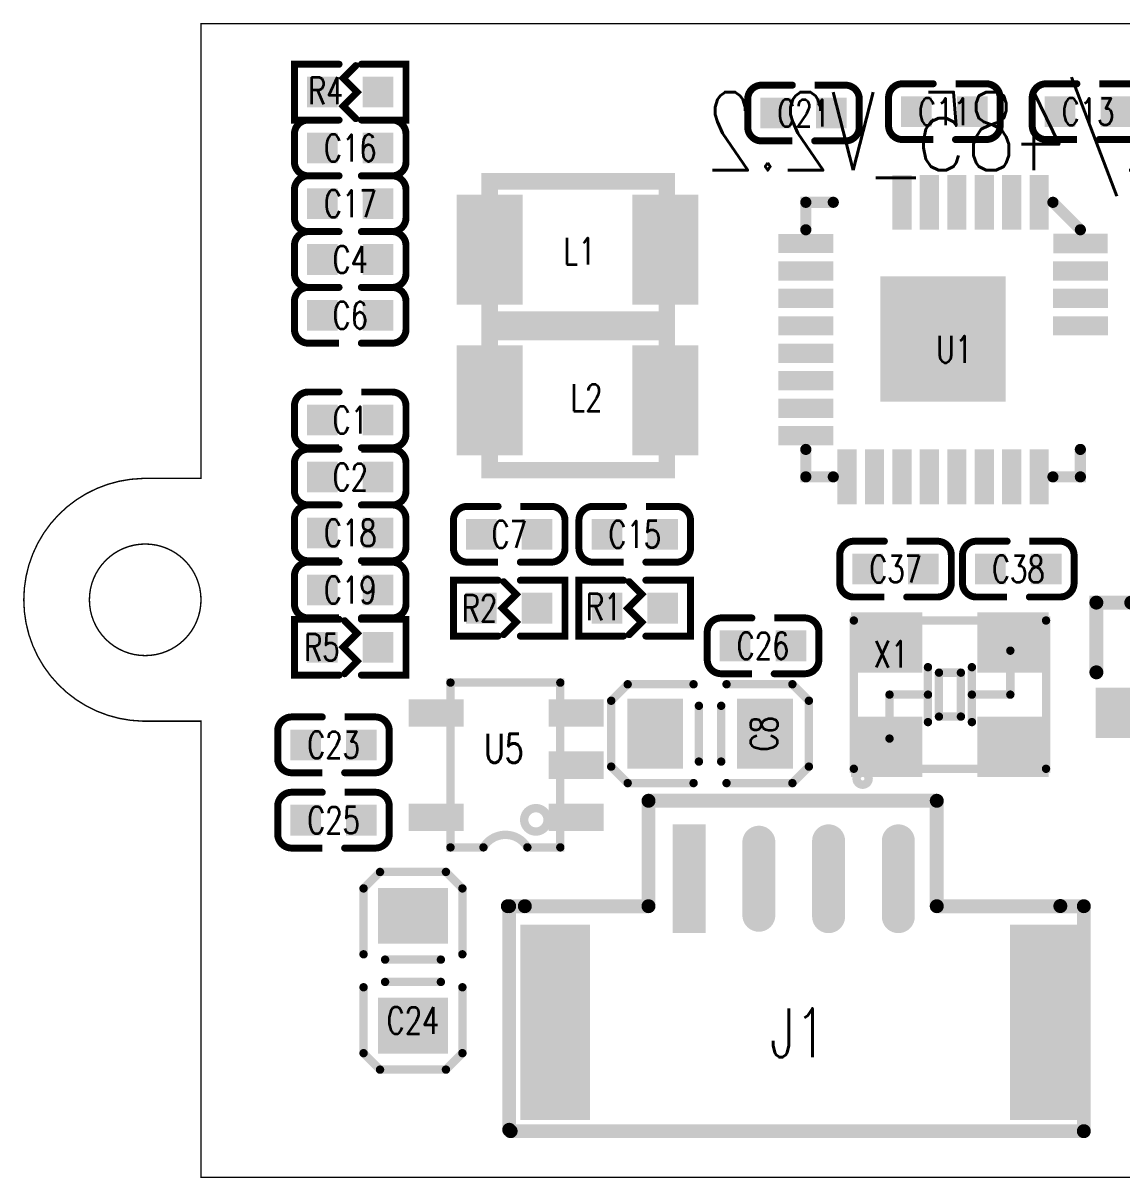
# Model space of a CAD drawing. Extents: x -3.2 to 35.3, y 0 to 21.
# Drawn here: x -3.24 to 16.77, y -0.01 to 21.02 of the extents above; entities that cross this region are included whole.
import ezdxf
from ezdxf.enums import TextEntityAlignment as Align

# ---------------------------------------------------------------- set-up
doc = ezdxf.new("R2010")
doc.units = 0
for name, color, linetype in [('BOARD_CUTOUT_00', 6, 'CONTINUOUS'), ('BOARD_OUTLINE_00', 6, 'CONTINUOUS'), ('DRIL_NPLTE_THRU_01', 16, 'CONTINUOUS'), ('DRIL_NPLTE_THRU_02', 176, 'CONTINUOUS'), ('DRIL_PLTE_THRU_01', 16, 'CONTINUOUS'), ('DRIL_PLTE_THRU_02', 176, 'CONTINUOUS'), ('PADS_BOT', 5, 'CONTINUOUS'), ('PADS_INNER', 1, 'CONTINUOUS'), ('PADS_TOP', 1, 'CONTINUOUS'), ('PART_NAME_01', 254, 'CONTINUOUS'), ('PART_NAME_126', 2, 'CONTINUOUS'), ('PART_TOP_2DLINE_00', 96, 'CONTINUOUS'), ('PART_TOP_2DLINE_01', 96, 'CONTINUOUS'), ('PART_TOP_2DLINE_126', 96, 'CONTINUOUS'), ('TEXT_129', 56, 'CONTINUOUS')]:
    doc.layers.add(name, color=color, linetype=linetype)
doc.styles.add('W0$07', font='simplex', dxfattribs={"width": 0.75})
doc.styles.add('W0$0762', font='simplex', dxfattribs={"width": 0.75})
doc.styles.add('W0$127', font='simplex', dxfattribs={"width": 0.75})
doc.styles.add('W0$2032', font='simplex', dxfattribs={"width": 0.75})

# ---------------------------------------------------------------- blocks, each defined once
blk = doc.blocks.new('SMOOTH_0$0254')
at = {"const_width": 0.0127}
blk.add_lwpolyline([(-0.00635, 0, 1), (0.00635, 0, 1)], format="xyb", close=True, dxfattribs=at)
blk = doc.blocks.new('BOARD_21')
at = {"layer": 'BOARD_CUTOUT_00', "const_width": 0.0254}
blk.add_lwpolyline([(-2.032, 10.5156, 1), (0, 10.5156, 1)], format="xyb", close=True, dxfattribs=at)
at = {"layer": 'BOARD_OUTLINE_00', "const_width": 0.0254}
blk.add_lwpolyline([(0, 0), (32.0548, 0), (32.0548, 8.3058), (33.02, 8.3058, 1.0229506), (33.02, 12.7254), (32.0548, 12.7254), (32.0548, 21.0058), (0, 21.0058), (0, 12.7254), (-1.0668, 12.7254, 0.9775643), (-1.0668, 8.3058), (0, 8.3058)], format="xyb", close=True, dxfattribs=at)
at = {"layer": 'BOARD_OUTLINE_00'}
for p in [(0, 21.0058), (-1.0668, 12.7254), (0, 12.7254), (-1.0668, 8.3058), (0, 8.3058), (0, 0)]:
    blk.add_blockref('SMOOTH_0$0254', p, dxfattribs=at)
blk = doc.blocks.new('SMOOTH_0$1524')
at = {"const_width": 0.0762}
blk.add_lwpolyline([(-0.0381, 0, 1), (0.0381, 0, 1)], format="xyb", close=True, dxfattribs=at)
blk = doc.blocks.new('PART_BODY_TOP_8')
at = {"layer": 'PART_TOP_2DLINE_00', "const_width": 0.1524}
for points in [[(-0.3, 0.9), (-1.5, 0.9), (-1.8, 0.6), (-1.8, -0.6), (-1.5, -0.9), (-0.3, -0.9)], [(0.3, 0.9), (1.5, 0.9), (1.8, 0.6), (1.8, -0.6), (1.5, -0.9), (0.3, -0.9)], [(-0.2032, 0.508), (-0.2032, -0.508)], [(0.2032, 0.508), (0.2032, -0.508)]]:
    blk.add_lwpolyline(points, dxfattribs=at)
at = {"layer": 'PART_TOP_2DLINE_00'}
for p in [(-1.5, 0.9), (-0.3, 0.9), (0.3, 0.9), (1.5, 0.9), (-1.8, 0.6), (1.8, 0.6), (-0.2032, 0.508), (0.2032, 0.508), (-1.8, -0.6), (-0.2032, -0.508), (0.2032, -0.508), (1.8, -0.6), (-1.5, -0.9), (-0.3, -0.9), (0.3, -0.9), (1.5, -0.9)]:
    blk.add_blockref('SMOOTH_0$1524', p, dxfattribs=at)
blk = doc.blocks.new('DRIL_HOLE_0')
blk.add_lwpolyline([(0, 0, 1), (0, 0, 1)], format="xyb", close=True)
blk = doc.blocks.new('PAD_0')
blk.add_lwpolyline([(0, 0, 1), (0, 0, 1)], format="xyb", close=True)
blk = doc.blocks.new('PAD_4')
at = {"const_width": 1.016}
blk.add_lwpolyline([(-0.635, 0), (0.635, 0)], dxfattribs=at)
blk = doc.blocks.new('STK_TOP_24')
at = {"layer": 'DRIL_PLTE_THRU_01'}
blk.add_blockref('DRIL_HOLE_0', (0, 0), dxfattribs=at)
at = {"layer": 'DRIL_PLTE_THRU_02'}
blk.add_blockref('DRIL_HOLE_0', (0, 0), dxfattribs=at)
at = {"layer": 'PADS_BOT'}
blk.add_blockref('PAD_0', (0, 0), dxfattribs=at)
at = {"layer": 'PADS_INNER'}
blk.add_blockref('PAD_0', (0, 0), dxfattribs=at)
at = {"layer": 'PADS_TOP', "rotation": 90}
blk.add_blockref('PAD_4', (0, 0), dxfattribs=at)
blk = doc.blocks.new('SYM_TOP_11')
for name, p in [('STK_TOP_24', (-0.999998, 0)), ('STK_TOP_24', (0.999998, 0)), ('PART_BODY_TOP_8', (0, 0))]:
    blk.add_blockref(name, p)
blk = doc.blocks.new('PART_TOP_11')
blk.add_blockref('SYM_TOP_11', (0, 0))
at = {"layer": 'PART_NAME_126', "style": 'W0$07', "width": 0.75}
blk.add_text('C24', height=0.49, rotation=-90, dxfattribs=at).set_placement((-0.9048, 0), align=Align.MIDDLE_CENTER)
blk = doc.blocks.new('SMOOTH_0$127')
at = {"const_width": 0.0635}
blk.add_lwpolyline([(-0.03175, 0, 1), (0.03175, 0, 1)], format="xyb", close=True, dxfattribs=at)
blk = doc.blocks.new('PART_BODY_TOP_6')
at = {"layer": 'PART_TOP_2DLINE_00', "const_width": 0.127}
for points in [[(-0.2032, 0.508), (-1.016, 0.508), (-1.016, -0.508), (-0.2032, -0.508)], [(0.1016, 0.4826), (-0.127, 0.254), (0.127, 0), (-0.127, -0.254), (0.1016, -0.4826)], [(0.2032, 0.508), (1.016, 0.508), (1.016, -0.508), (0.2032, -0.508)]]:
    blk.add_lwpolyline(points, dxfattribs=at)
at = {"layer": 'PART_TOP_2DLINE_00'}
for p in [(-1.016, 0.508), (-0.2032, 0.508), (0.1016, 0.4826), (0.2032, 0.508), (1.016, 0.508), (-0.127, 0.254), (0.127, 0), (-0.127, -0.254), (0.1016, -0.4826), (-1.016, -0.508), (-0.2032, -0.508), (0.2032, -0.508), (1.016, -0.508)]:
    blk.add_blockref('SMOOTH_0$127', p, dxfattribs=at)
blk = doc.blocks.new('PAD_2')
at = {"const_width": 0.5588}
blk.add_lwpolyline([(-0.2794, 0), (0.2794, 0)], dxfattribs=at)
blk = doc.blocks.new('STK_TOP_15')
at = {"layer": 'DRIL_PLTE_THRU_01'}
blk.add_blockref('DRIL_HOLE_0', (0, 0), dxfattribs=at)
at = {"layer": 'DRIL_PLTE_THRU_02'}
blk.add_blockref('DRIL_HOLE_0', (0, 0), dxfattribs=at)
at = {"layer": 'PADS_BOT'}
blk.add_blockref('PAD_0', (0, 0), dxfattribs=at)
at = {"layer": 'PADS_INNER'}
blk.add_blockref('PAD_0', (0, 0), dxfattribs=at)
at = {"layer": 'PADS_TOP'}
blk.add_blockref('PAD_2', (0, 0), dxfattribs=at)
blk = doc.blocks.new('SYM_TOP_9')
for name, p in [('PART_BODY_TOP_6', (0, 0)), ('STK_TOP_15', (-0.508, 0)), ('STK_TOP_15', (0.508, 0))]:
    blk.add_blockref(name, p)
blk = doc.blocks.new('PART_TOP_12')
blk.add_blockref('SYM_TOP_9', (0, 0))
at = {"layer": 'PART_NAME_126', "style": 'W0$07', "width": 0.75}
blk.add_text('R2', height=0.49, rotation=-180, dxfattribs=at).set_placement((0.543, 0), align=Align.MIDDLE_CENTER)
blk = doc.blocks.new('PART_BODY_TOP_5')
at = {"layer": 'PART_TOP_2DLINE_00', "const_width": 0.127}
for points in [[(-0.2032, 0.508), (-0.762, 0.508, 0.4142136), (-1.016, 0.254), (-1.016, -0.254, 0.4142136), (-0.762, -0.508), (-0.2032, -0.508)], [(0.2032, -0.508), (0.762, -0.508, 0.4142136), (1.016, -0.254), (1.016, 0.254, 0.4142136), (0.762, 0.508), (0.2032, 0.508)]]:
    blk.add_lwpolyline(points, format="xyb", dxfattribs=at)
at = {"layer": 'PART_TOP_2DLINE_00'}
for p in [(-0.762, 0.508), (-0.2032, 0.508), (0.2032, -0.508), (0.762, -0.508)]:
    blk.add_blockref('SMOOTH_0$127', p, dxfattribs=at)
blk = doc.blocks.new('SYM_TOP_8')
for name, p in [('PART_BODY_TOP_5', (0, 0)), ('STK_TOP_15', (-0.508, 0)), ('STK_TOP_15', (0.508, 0))]:
    blk.add_blockref(name, p)
blk = doc.blocks.new('PART_TOP_13')
blk.add_blockref('SYM_TOP_8', (0, 0))
at = {"layer": 'PART_NAME_126', "style": 'W0$07', "width": 0.75}
blk.add_text('C7', height=0.49, dxfattribs=at).set_placement((0, 0), align=Align.MIDDLE_CENTER)
blk = doc.blocks.new('PART_TOP_14')
blk.add_blockref('SYM_TOP_9', (0, 0))
at = {"layer": 'PART_NAME_126', "style": 'W0$07', "width": 0.75}
blk.add_text('R1', height=0.49, rotation=-180, dxfattribs=at).set_placement((0.568, -0.025), align=Align.MIDDLE_CENTER)
blk = doc.blocks.new('PART_TOP_15')
blk.add_blockref('SYM_TOP_8', (0, 0))
at = {"layer": 'PART_NAME_126', "style": 'W0$07', "width": 0.75}
blk.add_text('C15', height=0.49, rotation=-180, dxfattribs=at).set_placement((0, 0), align=Align.MIDDLE_CENTER)
blk = doc.blocks.new('PART_TOP_16')
blk.add_blockref('SYM_TOP_8', (0, 0))
at = {"layer": 'PART_NAME_126', "style": 'W0$07', "width": 0.75}
blk.add_text('C26', height=0.49, rotation=-180, dxfattribs=at).set_placement((0, 0), align=Align.MIDDLE_CENTER)
blk = doc.blocks.new('SMOOTH_0$254')
at = {"const_width": 0.127}
blk.add_lwpolyline([(-0.0635, 0, 1), (0.0635, 0, 1)], format="xyb", close=True, dxfattribs=at)
blk = doc.blocks.new('PART_BODY_TOP_14')
at = {"layer": 'PART_TOP_2DLINE_00', "const_width": 0.254}
for points in [[(-0.762, 1.016), (-1.397, 1.016), (-1.397, -0.254)], [(0.762, 1.016), (1.397, 1.016), (1.397, -0.254)], [(-0.127, -1.27), (0.127, -1.27)]]:
    blk.add_lwpolyline(points, dxfattribs=at)
at = {"layer": 'PART_TOP_2DLINE_00'}
for p in [(-1.397, 1.016), (-0.762, 1.016), (0.762, 1.016), (1.397, 1.016), (-1.397, -0.254), (1.397, -0.254), (-0.127, -1.27), (0.127, -1.27)]:
    blk.add_blockref('SMOOTH_0$254', p, dxfattribs=at)
blk = doc.blocks.new('PAD_8')
at = {"const_width": 0.9144}
blk.add_lwpolyline([(-0.4572, 0), (0.4572, 0)], dxfattribs=at)
blk = doc.blocks.new('STK_TOP_106')
at = {"layer": 'DRIL_PLTE_THRU_01'}
blk.add_blockref('DRIL_HOLE_0', (0, 0), dxfattribs=at)
at = {"layer": 'DRIL_PLTE_THRU_02'}
blk.add_blockref('DRIL_HOLE_0', (0, 0), dxfattribs=at)
at = {"layer": 'PADS_BOT'}
blk.add_blockref('PAD_0', (0, 0), dxfattribs=at)
at = {"layer": 'PADS_INNER'}
blk.add_blockref('PAD_0', (0, 0), dxfattribs=at)
at = {"layer": 'PADS_TOP'}
blk.add_blockref('PAD_8', (0, 0), dxfattribs=at)
blk = doc.blocks.new('PAD_9')
at = {"const_width": 0.914}
blk.add_lwpolyline([(-0.635, 0), (0.635, 0)], dxfattribs=at)
blk = doc.blocks.new('STK_TOP_107')
at = {"layer": 'DRIL_PLTE_THRU_01'}
blk.add_blockref('DRIL_HOLE_0', (0, 0), dxfattribs=at)
at = {"layer": 'DRIL_PLTE_THRU_02'}
blk.add_blockref('DRIL_HOLE_0', (0, 0), dxfattribs=at)
at = {"layer": 'PADS_BOT'}
blk.add_blockref('PAD_0', (0, 0), dxfattribs=at)
at = {"layer": 'PADS_INNER'}
blk.add_blockref('PAD_0', (0, 0), dxfattribs=at)
at = {"layer": 'PADS_TOP', "rotation": 90}
blk.add_blockref('PAD_9', (0, 0), dxfattribs=at)
blk = doc.blocks.new('SYM_TOP_16')
for name, p in [('STK_TOP_107', (0, 1.0414)), ('PART_BODY_TOP_14', (0, 0)), ('STK_TOP_106', (-0.9525, -0.9906)), ('STK_TOP_106', (0.9525, -0.9906))]:
    blk.add_blockref(name, p)
blk = doc.blocks.new('PART_TOP_23')
blk.add_blockref('SYM_TOP_16', (0, 0))
at = {"layer": 'PART_NAME_126', "style": 'W0$07', "width": 0.75}
blk.add_text('Q1', height=0.49, dxfattribs=at).set_placement((0, 0.1143), align=Align.MIDDLE_CENTER)
blk = doc.blocks.new('PART_TOP_28')
blk.add_blockref('SYM_TOP_8', (0, 0))
at = {"layer": 'PART_NAME_126', "style": 'W0$07', "width": 0.75}
blk.add_text('C13', height=0.49, rotation=-180, dxfattribs=at).set_placement((0, 0), align=Align.MIDDLE_CENTER)
blk = doc.blocks.new('PART_TOP_29')
blk.add_blockref('SYM_TOP_8', (0, 0))
at = {"layer": 'PART_NAME_126', "style": 'W0$07', "width": 0.75}
blk.add_text('C38', height=0.49, dxfattribs=at).set_placement((0, 0), align=Align.MIDDLE_CENTER)
blk = doc.blocks.new('PART_TOP_30')
blk.add_blockref('SYM_TOP_8', (0, 0))
at = {"layer": 'PART_NAME_126', "style": 'W0$07', "width": 0.75}
blk.add_text('C11', height=0.49, dxfattribs=at).set_placement((0, 0), align=Align.MIDDLE_CENTER)
blk = doc.blocks.new('PART_BODY_TOP_9')
at = {"layer": 'PART_TOP_2DLINE_00', "const_width": 0.1524}
blk.add_lwpolyline([(-1.75, -1.35), (-1.75, 1.35), (1.75, 1.35), (1.75, -1.35)], close=True, dxfattribs=at)
for points in [[(1.100074, 0), (1.100074, 0.8001)], [(-0.40005, 0.500126), (-0.40005, -0.500126)], [(-0.199898, -0.40005), (-0.199898, 0.40005)], [(-0.199898, 0.40005), (0.199898, 0.40005)], [(0.199898, 0.40005), (0.199898, -0.40005)], [(0.40005, 0.500126), (0.40005, -0.500126)], [(-1.100074, 0), (-0.40005, 0)], [(-1.100074, -0.8001), (-1.100074, 0)], [(0.40005, 0), (1.100074, 0)], [(0.199898, -0.40005), (-0.199898, -0.40005)]]:
    blk.add_lwpolyline(points, dxfattribs=at)
at = {"layer": 'PART_TOP_2DLINE_01', "const_width": 0.1524}
blk.add_lwpolyline([(1.48, 1.53, 1), (1.7, 1.53, 1)], format="xyb", close=True, dxfattribs=at)
at = {"layer": 'PART_TOP_2DLINE_00'}
for p in [(-1.75, 1.35), (1.75, 1.35), (1.100074, 0.8001), (-0.40005, 0.500126), (-0.199898, 0.40005), (-0.199898, 0.40005), (0.199898, 0.40005), (0.199898, 0.40005), (0.40005, 0.500126), (-1.100074, 0), (-1.100074, 0), (-0.40005, 0), (0.40005, 0), (1.100074, 0), (1.100074, 0), (-0.199898, -0.40005), (-0.199898, -0.40005), (0.199898, -0.40005), (0.199898, -0.40005), (-0.40005, -0.500126), (0.40005, -0.500126), (-1.100074, -0.8001), (-1.75, -1.35), (1.75, -1.35)]:
    blk.add_blockref('SMOOTH_0$1524', p, dxfattribs=at)
blk = doc.blocks.new('PAD_10')
at = {"const_width": 1.1}
blk.add_lwpolyline([(-0.65, 0), (0.65, 0)], dxfattribs=at)
blk = doc.blocks.new('STK_TOP_19')
at = {"layer": 'DRIL_NPLTE_THRU_01'}
blk.add_blockref('DRIL_HOLE_0', (0, 0), dxfattribs=at)
at = {"layer": 'DRIL_NPLTE_THRU_02'}
blk.add_blockref('DRIL_HOLE_0', (0, 0), dxfattribs=at)
at = {"layer": 'PADS_BOT'}
blk.add_blockref('PAD_0', (0, 0), dxfattribs=at)
at = {"layer": 'PADS_INNER'}
blk.add_blockref('PAD_0', (0, 0), dxfattribs=at)
at = {"layer": 'PADS_TOP'}
blk.add_blockref('PAD_10', (0, 0), dxfattribs=at)
blk = doc.blocks.new('SYM_TOP_12')
for name, p in [('PART_BODY_TOP_9', (0, 0)), ('STK_TOP_19', (-1.15, 0.95)), ('STK_TOP_19', (1.15, 0.95)), ('STK_TOP_19', (-1.15, -0.95)), ('STK_TOP_19', (1.15, -0.95))]:
    blk.add_blockref(name, p)
blk = doc.blocks.new('PART_TOP_31')
blk.add_blockref('SYM_TOP_12', (0, 0))
at = {"layer": 'PART_NAME_126', "style": 'W0$07', "width": 0.75}
blk.add_text('X1', height=0.49, rotation=-180, dxfattribs=at).set_placement((1.076, -0.737), align=Align.MIDDLE_CENTER)
blk = doc.blocks.new('PART_TOP_32')
blk.add_blockref('SYM_TOP_8', (0, 0))
at = {"layer": 'PART_NAME_126', "style": 'W0$07', "width": 0.75}
blk.add_text('C37', height=0.49, rotation=-180, dxfattribs=at).set_placement((0, 0), align=Align.MIDDLE_CENTER)
blk = doc.blocks.new('SMOOTH_0$2032')
at = {"const_width": 0.1016}
blk.add_lwpolyline([(-0.0508, 0, 1), (0.0508, 0, 1)], format="xyb", close=True, dxfattribs=at)
blk = doc.blocks.new('PART_BODY_TOP_11')
at = {"layer": 'PART_TOP_2DLINE_126', "const_width": 0.203}
for points in [[(0, 0.25), (0.5, 0.75)], [(4.5, 0.75), (5, 0.75), (5, 0.25)], [(0.5, -4.25), (0, -4.25), (0, -3.75)], [(4.5, -4.25), (5, -4.25), (5, -3.75)]]:
    blk.add_lwpolyline(points, dxfattribs=at)
at = {"layer": 'PART_TOP_2DLINE_126'}
for p in [(0.5, 0.75), (4.5, 0.75), (5, 0.75), (0, 0.25), (5, 0.25), (0, -3.75), (5, -3.75), (0, -4.25), (0.5, -4.25), (4.5, -4.25), (5, -4.25)]:
    blk.add_blockref('SMOOTH_0$2032', p, dxfattribs=at)
blk = doc.blocks.new('PAD_11')
at = {"const_width": 0.35}
blk.add_lwpolyline([(-0.5, 0), (0.5, 0)], dxfattribs=at)
blk = doc.blocks.new('STK_TOP_43')
at = {"layer": 'DRIL_PLTE_THRU_01'}
blk.add_blockref('DRIL_HOLE_0', (0, 0), dxfattribs=at)
at = {"layer": 'DRIL_PLTE_THRU_02'}
blk.add_blockref('DRIL_HOLE_0', (0, 0), dxfattribs=at)
at = {"layer": 'PADS_BOT'}
blk.add_blockref('PAD_0', (0, 0), dxfattribs=at)
at = {"layer": 'PADS_INNER'}
blk.add_blockref('PAD_0', (0, 0), dxfattribs=at)
at = {"layer": 'PADS_TOP'}
blk.add_blockref('PAD_11', (0, 0), dxfattribs=at)
blk = doc.blocks.new('STK_TOP_116')
at = {"layer": 'DRIL_PLTE_THRU_01'}
blk.add_blockref('DRIL_HOLE_0', (0, 0), dxfattribs=at)
at = {"layer": 'DRIL_PLTE_THRU_02'}
blk.add_blockref('DRIL_HOLE_0', (0, 0), dxfattribs=at)
at = {"layer": 'PADS_BOT'}
blk.add_blockref('PAD_0', (0, 0), dxfattribs=at)
at = {"layer": 'PADS_INNER'}
blk.add_blockref('PAD_0', (0, 0), dxfattribs=at)
at = {"layer": 'PADS_TOP'}
blk.add_blockref('PAD_0', (0, 0), dxfattribs=at)
blk = doc.blocks.new('STK_TOP_227')
at = {"layer": 'DRIL_PLTE_THRU_01'}
blk.add_blockref('DRIL_HOLE_0', (0, 0), dxfattribs=at)
at = {"layer": 'DRIL_PLTE_THRU_02'}
blk.add_blockref('DRIL_HOLE_0', (0, 0), dxfattribs=at)
at = {"layer": 'PADS_BOT'}
blk.add_blockref('PAD_0', (0, 0), dxfattribs=at)
at = {"layer": 'PADS_INNER'}
blk.add_blockref('PAD_0', (0, 0), dxfattribs=at)
at = {"layer": 'PADS_TOP', "rotation": 90}
blk.add_blockref('PAD_11', (0, 0), dxfattribs=at)
blk = doc.blocks.new('STK_TOP_44')
at = {"layer": 'DRIL_PLTE_THRU_01'}
blk.add_blockref('DRIL_HOLE_0', (0, 0), dxfattribs=at)
at = {"layer": 'DRIL_PLTE_THRU_02'}
blk.add_blockref('DRIL_HOLE_0', (0, 0), dxfattribs=at)
at = {"layer": 'PADS_BOT'}
blk.add_blockref('PAD_0', (0, 0), dxfattribs=at)
at = {"layer": 'PADS_INNER'}
blk.add_blockref('PAD_0', (0, 0), dxfattribs=at)
at = {"layer": 'PADS_TOP', "rotation": 90}
blk.add_blockref('PAD_11', (0, 0), dxfattribs=at)
blk = doc.blocks.new('PAD_12')
at = {"const_width": 0.3556}
blk.add_lwpolyline([(-0.4953, 0), (0.4953, 0)], dxfattribs=at)
blk = doc.blocks.new('STK_TOP_208')
at = {"layer": 'DRIL_PLTE_THRU_01'}
blk.add_blockref('DRIL_HOLE_0', (0, 0), dxfattribs=at)
at = {"layer": 'DRIL_PLTE_THRU_02'}
blk.add_blockref('DRIL_HOLE_0', (0, 0), dxfattribs=at)
at = {"layer": 'PADS_BOT'}
blk.add_blockref('PAD_0', (0, 0), dxfattribs=at)
at = {"layer": 'PADS_INNER'}
blk.add_blockref('PAD_0', (0, 0), dxfattribs=at)
at = {"layer": 'PADS_TOP', "rotation": 90}
blk.add_blockref('PAD_12', (0, 0), dxfattribs=at)
blk = doc.blocks.new('PAD_13')
at = {"const_width": 2.286}
blk.add_lwpolyline([(-1.143, 0), (1.143, 0)], dxfattribs=at)
blk = doc.blocks.new('STK_TOP_117')
at = {"layer": 'DRIL_PLTE_THRU_01'}
blk.add_blockref('DRIL_HOLE_0', (0, 0), dxfattribs=at)
at = {"layer": 'DRIL_PLTE_THRU_02'}
blk.add_blockref('DRIL_HOLE_0', (0, 0), dxfattribs=at)
at = {"layer": 'PADS_BOT'}
blk.add_blockref('PAD_0', (0, 0), dxfattribs=at)
at = {"layer": 'PADS_INNER'}
blk.add_blockref('PAD_0', (0, 0), dxfattribs=at)
at = {"layer": 'PADS_TOP'}
blk.add_blockref('PAD_13', (0, 0), dxfattribs=at)
blk = doc.blocks.new('SYM_TOP_7')
for name, p in [('STK_TOP_208', (0.75, 0.75)), ('STK_TOP_44', (1.25, 0.75)), ('STK_TOP_44', (1.75, 0.75)), ('STK_TOP_44', (2.25, 0.75)), ('PART_BODY_TOP_11', (0, 0)), ('STK_TOP_116', (2.75, 0.75)), ('STK_TOP_116', (3.25, 0.75)), ('STK_TOP_116', (3.75, 0.75)), ('STK_TOP_116', (4.25, 0.75)), ('STK_TOP_43', (0, 0)), ('STK_TOP_43', (5, 0)), ('STK_TOP_43', (0, -0.5)), ('STK_TOP_43', (5, -0.5)), ('STK_TOP_117', (2.489, -1.753)), ('STK_TOP_43', (0, -1)), ('STK_TOP_43', (5, -1)), ('STK_TOP_43', (0, -1.5)), ('STK_TOP_43', (5, -1.5)), ('STK_TOP_43', (0, -2)), ('STK_TOP_43', (5, -2)), ('STK_TOP_43', (0, -2.5)), ('STK_TOP_43', (5, -2.5)), ('STK_TOP_43', (5, -3)), ('STK_TOP_116', (0, -3)), ('STK_TOP_43', (5, -3.5)), ('STK_TOP_116', (0, -3.5)), ('STK_TOP_227', (0.75, -4.25)), ('STK_TOP_44', (1.25, -4.25)), ('STK_TOP_44', (1.75, -4.25)), ('STK_TOP_44', (2.25, -4.25)), ('STK_TOP_44', (2.75, -4.25)), ('STK_TOP_44', (3.25, -4.25)), ('STK_TOP_44', (3.75, -4.25)), ('STK_TOP_44', (4.25, -4.25))]:
    blk.add_blockref(name, p)
blk = doc.blocks.new('PART_TOP_33')
blk.add_blockref('SYM_TOP_7', (0, 0))
at = {"layer": 'PART_NAME_126', "style": 'W0$07', "width": 0.75}
blk.add_text('U1', height=0.49, rotation=-270, dxfattribs=at).set_placement((2.677, -1.549), align=Align.MIDDLE_CENTER)
blk = doc.blocks.new('PART_TOP_34')
blk.add_blockref('SYM_TOP_8', (0, 0))
at = {"layer": 'PART_NAME_126', "style": 'W0$07', "width": 0.75}
blk.add_text('C21', height=0.49, rotation=-180, dxfattribs=at).set_placement((0, 0), align=Align.MIDDLE_CENTER)
blk = doc.blocks.new('PART_TOP_35')
blk.add_blockref('SYM_TOP_11', (0, 0))
at = {"layer": 'PART_NAME_126', "style": 'W0$07', "width": 0.75}
blk.add_text('C8', height=0.49, rotation=-90, dxfattribs=at).set_placement((-0.981, 0), align=Align.MIDDLE_CENTER)
blk = doc.blocks.new('SMOOTH_0$3')
at = {"const_width": 0.15}
blk.add_lwpolyline([(-0.075, 0, 1), (0.075, 0, 1)], format="xyb", close=True, dxfattribs=at)
blk = doc.blocks.new('PART_BODY_TOP_20')
at = {"layer": 'PART_TOP_2DLINE_01', "const_width": 0.3}
blk.add_lwpolyline([(0, -1.27), (3.2258, -1.27), (3.2258, 1.2446), (0, 1.2446)], close=True, dxfattribs=at)
at = {"layer": 'PART_TOP_2DLINE_01'}
for p in [(0, 1.2446), (3.2258, 1.2446), (0, -1.27), (3.2258, -1.27)]:
    blk.add_blockref('SMOOTH_0$3', p, dxfattribs=at)
blk = doc.blocks.new('PAD_14')
at = {"const_width": 1.2}
blk.add_lwpolyline([(-1, 0), (1, 0)], dxfattribs=at)
blk = doc.blocks.new('STK_TOP_262')
at = {"layer": 'DRIL_PLTE_THRU_01'}
blk.add_blockref('DRIL_HOLE_0', (0, 0), dxfattribs=at)
at = {"layer": 'DRIL_PLTE_THRU_02'}
blk.add_blockref('DRIL_HOLE_0', (0, 0), dxfattribs=at)
at = {"layer": 'PADS_BOT'}
blk.add_blockref('PAD_0', (0, 0), dxfattribs=at)
at = {"layer": 'PADS_INNER'}
blk.add_blockref('PAD_0', (0, 0), dxfattribs=at)
at = {"layer": 'PADS_TOP', "rotation": 90}
blk.add_blockref('PAD_14', (0, 0), dxfattribs=at)
blk = doc.blocks.new('SYM_TOP_22')
for name, p in [('STK_TOP_262', (0, 0)), ('STK_TOP_262', (3.2, 0)), ('PART_BODY_TOP_20', (0, 0))]:
    blk.add_blockref(name, p)
blk = doc.blocks.new('PART_TOP_36')
blk.add_blockref('SYM_TOP_22', (0, 0))
at = {"layer": 'PART_NAME_126', "style": 'W0$07', "width": 0.75}
blk.add_text('L2', height=0.49, dxfattribs=at).set_placement((1.7622, 0.0508), align=Align.MIDDLE_CENTER)
blk = doc.blocks.new('PART_TOP_37')
blk.add_blockref('SYM_TOP_22', (0, 0))
at = {"layer": 'PART_NAME_126', "style": 'W0$07', "width": 0.75}
blk.add_text('L1', height=0.49, dxfattribs=at).set_placement((1.6352, -0.0254), align=Align.MIDDLE_CENTER)
blk = doc.blocks.new('PART_BODY_TOP_19')
at = {"layer": 'PART_TOP_2DLINE_00', "const_width": 0.152}
for points in [[(-0.546, 2.187), (2.454, 2.187), (2.454, 0.187), (-0.546, 0.187), (-0.546, 0.787, 0.569812), (-0.546, 1.587)], [(-0.258, 0.632, 1), (0.168, 0.632, 1)]]:
    blk.add_lwpolyline(points, format="xyb", close=True, dxfattribs=at)
at = {"layer": 'PART_TOP_2DLINE_00'}
for p in [(-0.546, 2.187), (2.454, 2.187), (-0.546, 1.587), (-0.546, 0.787), (-0.546, 0.187), (2.454, 0.187)]:
    blk.add_blockref('SMOOTH_0$1524', p, dxfattribs=at)
blk = doc.blocks.new('PAD_15')
at = {"const_width": 0.5}
blk.add_lwpolyline([(-0.5, 0), (0.5, 0)], dxfattribs=at)
blk = doc.blocks.new('STK_TOP_20')
at = {"layer": 'DRIL_NPLTE_THRU_01'}
blk.add_blockref('DRIL_HOLE_0', (0, 0), dxfattribs=at)
at = {"layer": 'DRIL_NPLTE_THRU_02'}
blk.add_blockref('DRIL_HOLE_0', (0, 0), dxfattribs=at)
at = {"layer": 'PADS_BOT'}
blk.add_blockref('PAD_0', (0, 0), dxfattribs=at)
at = {"layer": 'PADS_INNER'}
blk.add_blockref('PAD_0', (0, 0), dxfattribs=at)
at = {"layer": 'PADS_TOP', "rotation": 90}
blk.add_blockref('PAD_15', (0, 0), dxfattribs=at)
blk = doc.blocks.new('SYM_TOP_21')
for name, p in [('STK_TOP_20', (0, 2.45)), ('STK_TOP_20', (1.9, 2.45)), ('PART_BODY_TOP_19', (0, 0)), ('STK_TOP_20', (0, -0.1)), ('STK_TOP_20', (0.95, -0.1)), ('STK_TOP_20', (1.9, -0.1))]:
    blk.add_blockref(name, p)
blk = doc.blocks.new('PART_TOP_38')
blk.add_blockref('SYM_TOP_21', (0, 0))
at = {"layer": 'PART_NAME_01', "style": 'W0$0762', "width": 0.75}
blk.add_text('U5', height=0.5334, rotation=270, dxfattribs=at).set_placement((0.991, 1.575))
blk = doc.blocks.new('PART_TOP_39')
blk.add_blockref('SYM_TOP_8', (0, 0))
at = {"layer": 'PART_NAME_126', "style": 'W0$07', "width": 0.75}
blk.add_text('C23', height=0.49, rotation=-180, dxfattribs=at).set_placement((0, 0), align=Align.MIDDLE_CENTER)
blk = doc.blocks.new('PART_TOP_40')
blk.add_blockref('SYM_TOP_9', (0, 0))
at = {"layer": 'PART_NAME_126', "style": 'W0$07', "width": 0.75}
blk.add_text('R4', height=0.49, dxfattribs=at).set_placement((-0.4476, 0.0254), align=Align.MIDDLE_CENTER)
blk = doc.blocks.new('PART_TOP_41')
blk.add_blockref('SYM_TOP_8', (0, 0))
at = {"layer": 'PART_NAME_126', "style": 'W0$07', "width": 0.75}
blk.add_text('C16', height=0.49, rotation=-180, dxfattribs=at).set_placement((0, 0), align=Align.MIDDLE_CENTER)
blk = doc.blocks.new('PART_TOP_42')
blk.add_blockref('SYM_TOP_8', (0, 0))
at = {"layer": 'PART_NAME_126', "style": 'W0$07', "width": 0.75}
blk.add_text('C17', height=0.49, rotation=-180, dxfattribs=at).set_placement((0, 0), align=Align.MIDDLE_CENTER)
blk = doc.blocks.new('PART_TOP_43')
blk.add_blockref('SYM_TOP_8', (0, 0))
at = {"layer": 'PART_NAME_126', "style": 'W0$07', "width": 0.75}
blk.add_text('C4', height=0.49, rotation=-180, dxfattribs=at).set_placement((0, 0), align=Align.MIDDLE_CENTER)
blk = doc.blocks.new('PART_TOP_44')
blk.add_blockref('SYM_TOP_8', (0, 0))
at = {"layer": 'PART_NAME_126', "style": 'W0$07', "width": 0.75}
blk.add_text('C6', height=0.49, dxfattribs=at).set_placement((0, 0), align=Align.MIDDLE_CENTER)
blk = doc.blocks.new('PART_TOP_45')
blk.add_blockref('SYM_TOP_8', (0, 0))
at = {"layer": 'PART_NAME_126', "style": 'W0$07', "width": 0.75}
blk.add_text('C1', height=0.49, rotation=-180, dxfattribs=at).set_placement((0, 0), align=Align.MIDDLE_CENTER)
blk = doc.blocks.new('PART_TOP_46')
blk.add_blockref('SYM_TOP_8', (0, 0))
at = {"layer": 'PART_NAME_126', "style": 'W0$07', "width": 0.75}
blk.add_text('C2', height=0.49, rotation=-180, dxfattribs=at).set_placement((0, 0), align=Align.MIDDLE_CENTER)
blk = doc.blocks.new('PART_TOP_47')
blk.add_blockref('SYM_TOP_8', (0, 0))
at = {"layer": 'PART_NAME_126', "style": 'W0$07', "width": 0.75}
blk.add_text('C18', height=0.49, dxfattribs=at).set_placement((0, 0), align=Align.MIDDLE_CENTER)
blk = doc.blocks.new('PART_TOP_48')
blk.add_blockref('SYM_TOP_8', (0, 0))
at = {"layer": 'PART_NAME_126', "style": 'W0$07', "width": 0.75}
blk.add_text('C19', height=0.49, dxfattribs=at).set_placement((0, 0), align=Align.MIDDLE_CENTER)
blk = doc.blocks.new('PART_TOP_49')
blk.add_blockref('SYM_TOP_9', (0, 0))
at = {"layer": 'PART_NAME_126', "style": 'W0$07', "width": 0.75}
blk.add_text('R5', height=0.49, rotation=-180, dxfattribs=at).set_placement((0.5176, 0), align=Align.MIDDLE_CENTER)
blk = doc.blocks.new('PART_TOP_50')
blk.add_blockref('SYM_TOP_8', (0, 0))
at = {"layer": 'PART_NAME_126', "style": 'W0$07', "width": 0.75}
blk.add_text('C25', height=0.49, dxfattribs=at).set_placement((0, 0), align=Align.MIDDLE_CENTER)
blk = doc.blocks.new('PART_BODY_TOP_23')
at = {"layer": 'PART_TOP_2DLINE_00', "const_width": 0.254}
for points in [[(-3.378, 4.597), (7.061, 4.597)], [(-3.378, 4.597), (-3.378, 0.5)], [(7.087, 4.572), (7.087, 0.5)], [(-3.378, 0.5), (-0.7, 0.5)], [(-0.7, 0.5), (-0.7, -1.42)], [(4.55, 0.5), (7.112, 0.5)], [(4.55, 0.5), (4.55, -1.42)], [(-0.7, -1.42), (4.55, -1.42)]]:
    blk.add_lwpolyline(points, dxfattribs=at)
at = {"layer": 'PART_TOP_2DLINE_00', "const_width": 0.127}
for points in [[(-2.887, 0.497, 1), (-3.014, 0.497, 1)], [(-0.637, 0.5, 1), (-0.764, 0.5, 1)], [(-0.637, 0.5, 1), (-0.764, 0.5, 1)], [(4.613, 0.5, 1), (4.486, 0.5, 1)], [(4.613, 0.5, 1), (4.486, 0.5, 1)], [(6.866, 0.5, 1), (6.739, 0.5, 1)], [(-0.637, -1.42, 1), (-0.764, -1.42, 1)], [(-0.637, -1.42, 1), (-0.764, -1.42, 1)], [(4.613, -1.42, 1), (4.486, -1.42, 1)], [(4.613, -1.42, 1), (4.486, -1.42, 1)]]:
    blk.add_lwpolyline(points, format="xyb", close=True, dxfattribs=at)
at = {"layer": 'PART_TOP_2DLINE_00'}
for p in [(-3.378, 4.597), (-3.378, 4.597), (7.061, 4.597), (7.087, 4.572), (-3.378, 0.5), (-3.378, 0.5), (-0.7, 0.5), (-0.7, 0.5), (4.55, 0.5), (4.55, 0.5), (7.087, 0.5), (7.112, 0.5), (-0.7, -1.42), (-0.7, -1.42), (4.55, -1.42), (4.55, -1.42)]:
    blk.add_blockref('SMOOTH_0$254', p, dxfattribs=at)
blk = doc.blocks.new('PAD_16')
at = {"const_width": 0.3}
blk.add_lwpolyline([(-0.6906, -0.15), (0.6906, -0.15, 1), (0.6906, 0.15), (-0.6906, 0.15, 1)], format="xyb", close=True, dxfattribs=at)
blk = doc.blocks.new('STK_TOP_294')
at = {"layer": 'DRIL_PLTE_THRU_01'}
blk.add_blockref('DRIL_HOLE_0', (0, 0), dxfattribs=at)
at = {"layer": 'DRIL_PLTE_THRU_02'}
blk.add_blockref('DRIL_HOLE_0', (0, 0), dxfattribs=at)
at = {"layer": 'PADS_BOT'}
blk.add_blockref('PAD_0', (0, 0), dxfattribs=at)
at = {"layer": 'PADS_INNER'}
blk.add_blockref('PAD_0', (0, 0), dxfattribs=at)
at = {"layer": 'PADS_TOP', "rotation": 90}
blk.add_blockref('PAD_16', (0, 0), dxfattribs=at)
blk = doc.blocks.new('PAD_17')
at = {"const_width": 0.3}
blk.add_lwpolyline([(-0.6652, -0.15), (0.6652, -0.15, 1), (0.6652, 0.15), (-0.6652, 0.15, 1)], format="xyb", close=True, dxfattribs=at)
blk = doc.blocks.new('STK_TOP_295')
at = {"layer": 'DRIL_PLTE_THRU_01'}
blk.add_blockref('DRIL_HOLE_0', (0, 0), dxfattribs=at)
at = {"layer": 'DRIL_PLTE_THRU_02'}
blk.add_blockref('DRIL_HOLE_0', (0, 0), dxfattribs=at)
at = {"layer": 'PADS_BOT'}
blk.add_blockref('PAD_0', (0, 0), dxfattribs=at)
at = {"layer": 'PADS_INNER'}
blk.add_blockref('PAD_0', (0, 0), dxfattribs=at)
at = {"layer": 'PADS_TOP', "rotation": 90}
blk.add_blockref('PAD_17', (0, 0), dxfattribs=at)
blk = doc.blocks.new('PAD_18')
at = {"const_width": 0.6}
blk.add_lwpolyline([(-0.9906, 0), (0.9906, 0)], dxfattribs=at)
blk = doc.blocks.new('STK_TOP_296')
at = {"layer": 'DRIL_PLTE_THRU_01'}
blk.add_blockref('DRIL_HOLE_0', (0, 0), dxfattribs=at)
at = {"layer": 'DRIL_PLTE_THRU_02'}
blk.add_blockref('DRIL_HOLE_0', (0, 0), dxfattribs=at)
at = {"layer": 'PADS_BOT'}
blk.add_blockref('PAD_0', (0, 0), dxfattribs=at)
at = {"layer": 'PADS_INNER'}
blk.add_blockref('PAD_0', (0, 0), dxfattribs=at)
at = {"layer": 'PADS_TOP', "rotation": 90}
blk.add_blockref('PAD_18', (0, 0), dxfattribs=at)
blk = doc.blocks.new('PAD_19')
at = {"const_width": 1.27}
blk.add_lwpolyline([(-1.778, 0), (1.778, 0)], dxfattribs=at)
blk = doc.blocks.new('STK_TOP_300')
at = {"layer": 'DRIL_PLTE_THRU_01'}
blk.add_blockref('DRIL_HOLE_0', (0, 0), dxfattribs=at)
at = {"layer": 'DRIL_PLTE_THRU_02'}
blk.add_blockref('DRIL_HOLE_0', (0, 0), dxfattribs=at)
at = {"layer": 'PADS_BOT'}
blk.add_blockref('PAD_0', (0, 0), dxfattribs=at)
at = {"layer": 'PADS_INNER'}
blk.add_blockref('PAD_0', (0, 0), dxfattribs=at)
at = {"layer": 'PADS_TOP', "rotation": 90}
blk.add_blockref('PAD_19', (0, 0), dxfattribs=at)
blk = doc.blocks.new('SYM_TOP_23')
for name, p in [('STK_TOP_300', (-2.667, 2.6162)), ('STK_TOP_300', (6.2484, 2.6162)), ('PART_BODY_TOP_23', (0, 0)), ('STK_TOP_296', (3.81, 0)), ('STK_TOP_294', (0, 0)), ('STK_TOP_294', (1.27, 0)), ('STK_TOP_295', (2.54, 0))]:
    blk.add_blockref(name, p)
blk = doc.blocks.new('PART_TOP_52')
blk.add_blockref('SYM_TOP_23', (0, 0))
at = {"layer": 'PART_NAME_01', "style": 'W0$127', "width": 0.75}
blk.add_text('J1', height=0.889, rotation=180, dxfattribs=at).set_placement((2.337, 3.251))

msp = doc.modelspace()

# ---------------------------------------------------------------- block references
for name, p in [('BOARD_21', (0, 0)), ('PART_TOP_40', (2.7178, 19.7612)), ('PART_TOP_30', (13.5382, 19.4056)), ('PART_TOP_37', (5.2578, 16.891)), ('PART_TOP_44', (2.7178, 15.6972)), ('PART_TOP_36', (5.2578, 14.1478)), ('PART_TOP_47', (2.7178, 11.7348)), ('PART_TOP_13', (5.6134, 11.7094)), ('PART_TOP_29', (14.8844, 11.0744)), ('PART_TOP_23', (17.7038, 9.4488)), ('PART_TOP_48', (2.7178, 10.6934)), ('PART_TOP_50', (2.413, 6.5024))]:
    msp.add_blockref(name, p)
for name, p, rotation in [('PART_TOP_34', (10.9728, 19.3802), 180), ('PART_TOP_28', (16.1544, 19.4056), 180), ('PART_TOP_41', (2.7178, 18.7452), 180), ('PART_TOP_42', (2.7178, 17.7292), 180), ('PART_TOP_33', (15.2654, 17.7546), 270), ('PART_TOP_43', (2.7178, 16.7132), 180), ('PART_TOP_45', (2.7178, 13.7922), 180), ('PART_TOP_46', (2.7178, 12.7508), 180), ('PART_TOP_15', (7.8994, 11.7094), 180), ('PART_TOP_32', (12.6492, 11.0744), 180), ('PART_TOP_12', (5.6134, 10.3632), 180), ('PART_TOP_14', (7.8994, 10.3632), 180), ('PART_TOP_49', (2.7178, 9.652), 180), ('PART_TOP_16', (10.2362, 9.6774), 180), ('PART_TOP_31', (13.6398, 8.7884), 180), ('PART_TOP_38', (6.731, 6.5532), 90), ('PART_TOP_35', (9.271, 8.0772), 180), ('PART_TOP_39', (2.413, 7.874), 180), ('PART_TOP_52', (12.7, 5.4356), 180), ('PART_TOP_11', (3.8608, 3.7592), 90)]:
    msp.add_blockref(name, p, dxfattribs=dict(rotation=rotation))

# ---------------------------------------------------------------- texts
at = {"layer": 'TEXT_129', "style": 'W0$2032', "text_generation_flag": 2, "width": 0.75}
msp.add_text('HH522_TTL/232/485_V2.2', height=1.4224, dxfattribs=at).set_placement((28.2448, 18.3388))

doc.saveas('drawing.dxf')
